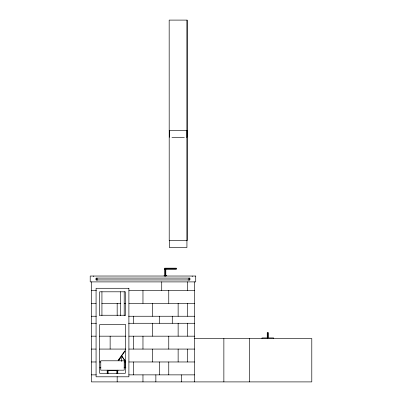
<?xml version="1.0" encoding="UTF-8"?>
<svg xmlns="http://www.w3.org/2000/svg" width="402" height="402" viewBox="0 0 402 402"><rect width="100%" height="100%" fill="white"/><g stroke="black" fill="none" stroke-linecap="round" stroke-linejoin="round"><path stroke-width="0.6" d="M120.721 357.438L118.731 360.564L118.108 360.358L124.811 350.881L125.097 351.087L118.399 360.564M169.172 130.303L187.106 130.303M171.92 137.338L184.357 137.338M186.588 137.338L186.93 137.338L186.93 130.303M169.172 240.512L187.106 240.512L187.106 20.1L169.172 20.1L169.217 240.512M164.639 268.762L176.362 268.762M164.639 269.35L176.362 269.35L176.362 268.179L164.639 268.179L164.639 276.234M164.061 275.445L166.408 275.445M164.061 275.682L166.408 275.682M91.38 290.455L96.405 290.455M128.987 290.455L194.553 290.455M91.38 303.349L96.073 303.349M101.822 303.349L120.856 303.349M124.208 303.349L125.444 303.349M128.987 303.349L194.553 303.349M99.59 315.248L125.379 315.248M91.38 316.248L96.344 316.248M128.62 316.248L194.553 316.248M91.38 323.278L96.344 323.278M128.62 323.278L194.553 323.278M91.38 336.178L96.073 336.178M99.545 336.178L125.926 336.178M128.896 336.178L194.553 336.178M194.553 338.519L311.791 338.519L311.791 381.9L91.38 381.9L91.38 281.857M91.38 349.072L96.073 349.072M99.545 349.072L125.926 349.072M128.896 349.072L194.553 349.072M125.027 367.775L125.027 360.564L124.695 360.564L121.424 355.669M91.38 361.971L96.073 361.971M99.545 361.971L100.882 361.971M124.67 361.971L125.926 361.971M128.896 361.971L194.553 361.971M99.671 367.83L100.927 367.83M124.042 367.83L125.932 367.83M118.143 370.413L108.027 370.413L108.027 373.423M91.38 374.865L96.294 374.865M128.841 374.865L194.553 374.865M125.027 360.564L121.711 355.87L121.711 361.468M273.687 338.519L273.687 337.936L268.41 337.936L268.41 332.66L267.24 332.66L267.24 337.936L261.963 337.936L261.963 338.519M267.827 332.66L267.827 338.519M249.652 338.519L249.652 381.9M223.864 338.519L223.864 381.9M194.553 281.857L194.553 381.9M192.206 276.033L192.206 276.621M187.518 281.857L187.518 290.455M187.518 303.349L187.518 316.248M187.518 323.278L187.518 336.178M187.518 349.072L187.518 361.971M187.061 20.1L187.061 240.512M186.93 240.512L186.93 247.542L169.348 247.542L169.348 240.512M181.654 374.865L181.654 381.9M178.136 303.349L178.136 316.248M178.136 323.278L178.136 336.178M178.136 349.072L178.136 361.971M172.277 316.248L172.277 323.278M169.348 130.303L169.348 137.338M168.76 290.455L168.76 303.349M168.76 336.178L168.76 349.072M168.76 361.971L168.76 374.865M165.81 268.762L165.81 276.214M165.227 269.35L165.227 276.234M161.725 281.857L161.725 290.455M159.378 316.248L159.378 323.278M159.378 361.971L159.378 374.865M155.86 374.865L155.86 381.9M152.348 303.349L152.348 316.248M152.348 323.278L152.348 336.178M152.348 349.072L152.348 361.971M142.966 290.455L142.966 303.349M142.966 336.178L142.966 349.072M142.966 374.865L142.966 381.9M133.59 316.248L133.59 323.278M133.59 336.178L133.59 349.072M133.59 361.971L133.59 374.865M125.379 315.364L125.379 291.802L99.59 291.802L99.59 315.364M124.208 291.681L124.208 315.63M120.69 291.681L120.69 315.63M117.761 370.177L117.761 373.694M117.173 303.349L117.173 315.63M117.173 370.177L117.173 373.694M117.173 376.624L117.173 381.9M116.942 370.413L116.942 373.423M110.138 336.178L110.138 349.072M107.796 370.177L107.796 373.694M107.208 370.177L107.208 373.694M101.932 291.681L101.932 315.63M93.726 276.033L93.726 276.621M188.111 279.636A0.94 0.94 0 0 0 189.829 278.923L189.739 278.697A0.94 0.94 0 0 0 189.588 278.501M188.458 278.355A0.94 0.94 0 0 1 189.392 278.355M97.822 279.636A0.94 0.94 0 0 1 96.103 278.923L96.199 278.697A0.94 0.94 0 0 1 96.344 278.501M96.54 278.355A0.94 0.94 0 0 1 97.48 278.355M195.724 276.033L90.209 276.033L90.209 281.897L195.724 281.897L195.724 276.033M189.865 278.083L96.073 278.083L96.073 279.943L189.865 279.943L189.865 278.083M128.896 288.284L96.073 288.284L96.073 376.8L128.896 376.8L128.896 288.284M125.379 324.63L99.59 324.63L99.59 373.282L125.379 373.282L125.379 324.63M124.208 360.795L100.761 360.795L100.761 370.177L124.208 370.177L124.208 360.795"/></g></svg>
